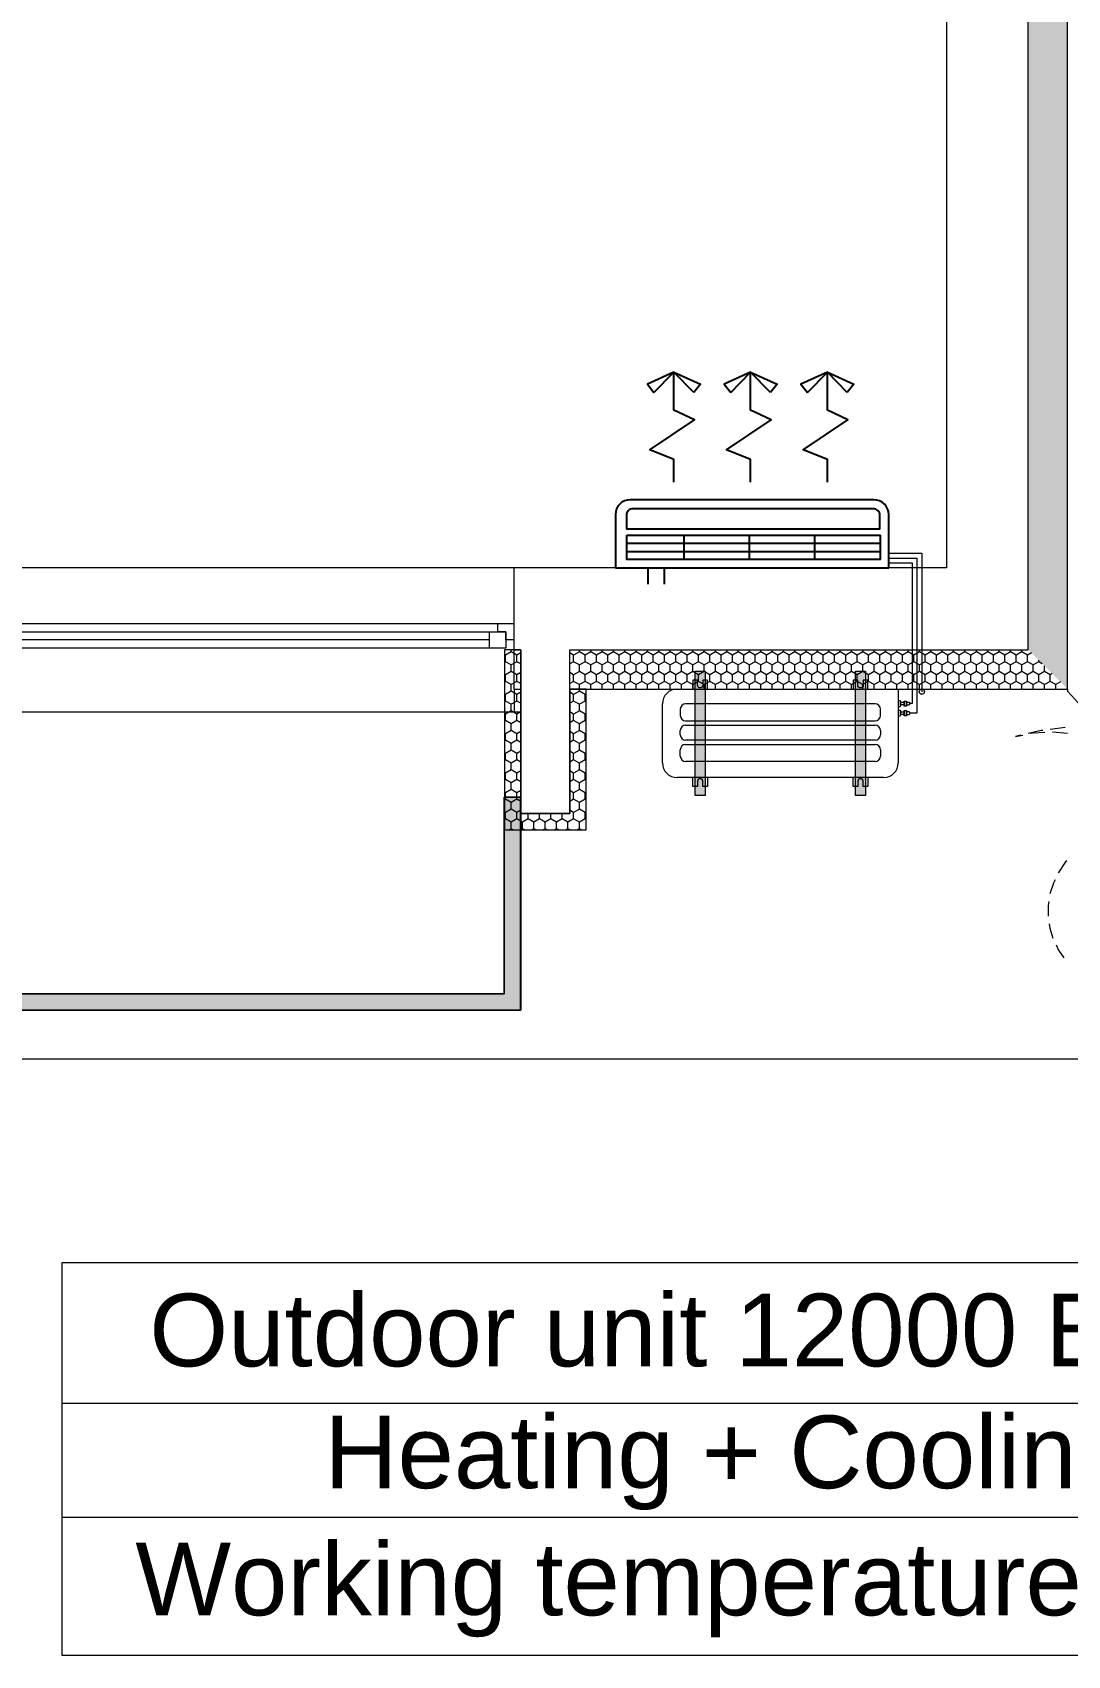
# Model space of a CAD drawing. Header units: millimetres. Extents: x 2773669 to 2919208, y -67651 to -3984.
# Drawn here: x 2832127 to 2835288, y -52278 to -47324 of the extents above; entities that cross this region are included whole.
import ezdxf

# ---------------------------------------------------------------- set-up
doc = ezdxf.new("R2010")
doc.units = ezdxf.units.MM
doc.header["$MEASUREMENT"] = 0
for name, color, linetype in [('0_muret e jashtme', 7, 'Continuous'), ('AIR', 7, 'Continuous'), ('AIR-00', 8, 'Continuous'), ('AIR-03', 30, 'Continuous'), ('PDF2_Kondenzati', 7, 'Continuous'), ('PDF2_Text', 7, 'Continuous')]:
    doc.layers.add(name, color=color, linetype=linetype)
for name, color, linetype, lineweight, true_color in [('0_muret e jashtme_Pen_No__82', 7, 'Continuous', 0, 0xaaaaaa), ('ARCHICAD Windows_Pen_No__82', 7, 'Continuous', 0, 0xaaaaaa), ('Exterior walls_Pen_No__119', 7, 'Continuous', 5, 0xdecbcb), ('Shell - Roof_Pen_No__82', 7, 'Continuous', 0, 0xaaaaaa), ('Structural - Bearing_Pen_No__82', 7, 'Continuous', 0, 0xaaaaaa)]:
    doc.layers.add(name, color=color, linetype=linetype, lineweight=lineweight, true_color=true_color)
for name, color, linetype, lineweight in [('Condensate Pipe', 5, 'Continuous', 5), ('Exterior walls_Pen_No__1', 7, 'Continuous', 5), ('Gas Pipe', 81, 'Continuous', 5), ('Liquid Pipe', 14, 'Continuous', 5), ('Structural - Bearing_Pen_No__1', 7, 'Continuous', 0), ('Structural - Bearing_Pen_No__19', 255, 'Continuous', 0)]:
    doc.layers.add(name, color=color, linetype=linetype, lineweight=lineweight)
doc.layers.add('PDF2_a.drain', color=7, linetype='Continuous', true_color=0x808000)
doc.styles.add('PDF Arial', font='arial.ttf')
pattern_1 = [(90, (2247653.822, -76424.967), (-34.6410162, 0), [20, -40]), (90, (2247636.502, -76394.967), (-34.6410162, 0), [20, -40]), (150, (2247653.822, -76404.967), (17.320508, 30), [20, -40]), (150, (2247619.18, -76404.967), (17.320508, 30), [20, -40]), (210, (2247653.822, -76424.967), (-17.320508, 30), [20, -40]), (210, (2247619.18, -76424.967), (-17.320508, 30), [20, -40])]

# ---------------------------------------------------------------- blocks, each defined once
blk = doc.blocks.new('Wall_6', base_point=(2834918.2, -38858.5))
at = {"layer": '0_muret e jashtme_Pen_No__82', "linetype": 'Continuous', "lineweight": 0, "true_color": 0xaaaaaa}
h = blk.add_hatch(dxfattribs=at)
h.set_pattern_fill('STYROFOAM_SM_INSULATION', color=253, style=0, pattern_type=2)
h.set_pattern_definition(pattern_1)
h.paths.add_polyline_path([(2835288.2, -44109.5), (2835168.2, -44109.5), (2835168.2, -49208.5), (2835288.2, -49328.5)])
at = {"layer": '0_muret e jashtme_Pen_No__82', "color": 253, "linetype": 'Continuous', "lineweight": 0, "true_color": 0xaaaaaa}
blk.add_line((2835168.2, -49208.5), (2835168.2, -44109.5), dxfattribs=at)
at = {"layer": '0_muret e jashtme_Pen_No__82', "color": 253, "linetype": 'Continuous', "lineweight": 0, "true_color": 0xaaaaaa, "flags": 128}
for points in [[(2835288.2, -49328.5), (2835288.2, -44109.5)], [(2834918.2, -44858.5), (2834918.2, -48958.5)]]:
    blk.add_lwpolyline(points, dxfattribs=at)
blk = doc.blocks.new('Window 22_2')
at = {"layer": 'ARCHICAD Windows_Pen_No__82', "color": 253, "linetype": 'Continuous', "lineweight": 0, "true_color": 0xaaaaaa}
for p, q in [((-800, 150), (-800, 220)), ((-800, 220), (800, 220)), ((800, 220), (800, 150)), ((-800, 150), (-800, 30)), ((800, 150), (800, 30)), ((-800, 30), (-800, 0)), ((-800, 0), (-775, 0)), ((-800, 0), (-800, -50)), ((-800, 0), (-800, -50)), ((-775, 25), (-725, 25)), ((-775, -25), (-775, 25)), ((-775, 0), (-775, -25)), ((-725, 25), (725, 25)), ((-725, 25), (-725, -25)), ((-725, 25), (725, 25)), ((-725, 0), (725, 0)), ((725, -25), (725, 25)), ((725, 25), (775, 25)), ((775, 25), (775, -25)), ((775, -25), (775, 0)), ((775, 0), (800, 0)), ((800, 30), (800, 0)), ((800, 0), (800, -50)), ((800, 0), (800, -50)), ((-775, -25), (-750, -25)), ((-725, -25), (-775, -25)), ((-750, -25), (-750, -50)), ((725, -25), (-725, -25)), ((775, -25), (725, -25)), ((750, -50), (750, -25)), ((750, -25), (775, -25)), ((-750, -50), (-800, -50)), ((-800, -50), (-800, -220)), ((750, -50), (-750, -50)), ((800, -50), (750, -50)), ((800, -50), (800, -220)), ((-800, -220), (800, -220))]:
    blk.add_line(p, q, dxfattribs=at)
blk = doc.blocks.new('Wall_7', base_point=(2834918.2, -48958.5))
at = {"layer": '0_muret e jashtme_Pen_No__82', "linetype": 'Continuous', "lineweight": 0, "true_color": 0xaaaaaa}
h = blk.add_hatch(dxfattribs=at)
h.set_pattern_fill('STYROFOAM_SM_INSULATION', color=253, style=0, pattern_type=2)
h.set_pattern_definition(pattern_1)
h.paths.add_polyline_path([(2833598.2, -49208.5), (2833598.2, -49328.5), (2833618.2, -49328.5), (2833618.2, -49208.5)])
h = blk.add_hatch(dxfattribs=at)
h.set_pattern_fill('STYROFOAM_SM_INSULATION', color=253, style=0, pattern_type=2)
h.set_pattern_definition(pattern_1)
h.paths.add_polyline_path([(2833768.2, -49328.5), (2835288.2, -49328.5), (2835168.2, -49208.5), (2833768.2, -49208.5)])
at = {"layer": '0_muret e jashtme_Pen_No__82', "color": 253, "linetype": 'Continuous', "lineweight": 0, "true_color": 0xaaaaaa}
for p, q in [((2833598.2, -49128.5), (2833598.2, -48958.5)), ((2833598.2, -49178.5), (2833598.2, -49128.5)), ((2833598.2, -49208.5), (2833598.2, -49178.5)), ((2833598.2, -49208.5), (2833618.2, -49208.5)), ((2833598.2, -49328.5), (2833598.2, -49208.5)), ((2833618.2, -49208.5), (2833618.2, -49328.5)), ((2833768.2, -49328.5), (2833768.2, -49208.5)), ((2833768.2, -49208.5), (2835168.2, -49208.5))]:
    blk.add_line(p, q, dxfattribs=at)
at = {"layer": '0_muret e jashtme_Pen_No__82', "color": 253, "linetype": 'Continuous', "lineweight": 0, "true_color": 0xaaaaaa, "flags": 128}
for points in [[(2834918.2, -48958.5), (2833598.2, -48958.5)], [(2833598.2, -49328.5), (2833618.2, -49328.5)], [(2833768.2, -49328.5), (2835288.2, -49328.5)]]:
    blk.add_lwpolyline(points, dxfattribs=at)
at = {"layer": 'ARCHICAD Windows_Pen_No__82', "color": 253, "linetype": 'Continuous', "lineweight": 0, "true_color": 0xaaaaaa, "zscale": 1000, "rotation": 180}
blk.add_blockref('Window 22_2', (2832798.2, -49178.5), dxfattribs=at)
blk = doc.blocks.new('Wall_51', base_point=(2833618.2, -48958.5))
at = {"layer": '0_muret e jashtme_Pen_No__82', "color": 253, "linetype": 'Continuous', "lineweight": 0, "true_color": 0xaaaaaa}
for p, q in [((2833618.2, -49208.5), (2833618.2, -49328.5)), ((2833768.2, -49328.5), (2833768.2, -49208.5))]:
    blk.add_line(p, q, dxfattribs=at)
at = {"layer": '0_muret e jashtme_Pen_No__82', "color": 253, "linetype": 'Continuous', "lineweight": 0, "true_color": 0xaaaaaa, "flags": 128}
for points in [[(2833618.2, -49328.5), (2833618.2, -49708.5)], [(2833768.2, -49708.5), (2833768.2, -49328.5)], [(2833768.2, -49708.5), (2833618.2, -49708.5)]]:
    blk.add_lwpolyline(points, dxfattribs=at)
blk = doc.blocks.new('CARRIER-W18-24 (FCD)')
at = {"layer": 'AIR-00'}
for p, q in [((-0.4747, -0.025), (-0.4747, -0.1)), ((-0.2747, -0.025), (-0.2747, -0.1)), ((-0.0747, -0.025), (-0.0747, -0.1)), ((0.1253, -0.025), (0.1253, -0.1)), ((0.3003, -0.05), (-0.4747, -0.05)), ((0.3003, -0.075), (-0.4747, -0.075)), ((0.3003, -0.1), (-0.4747, -0.1))]:
    blk.add_line(p, q, dxfattribs=at)
for points in [[(-0.4747, -0.025), (0.3003, -0.025), (0.3003, -0.1)], [(-0.3125, -0.2615), (-0.3125, -0.3311), (-0.2389, -0.3603), (-0.3755, -0.4524), (-0.3125, -0.4813), (-0.3125, -0.598)], [(-0.0781, -0.2615), (-0.0781, -0.3311), (-0.0045, -0.3603), (-0.1411, -0.4524), (-0.0781, -0.4813), (-0.0781, -0.598)], [(0.1563, -0.2615), (0.1563, -0.3311), (0.2299, -0.3603), (0.0933, -0.4524), (0.1563, -0.4813), (0.1563, -0.598)]]:
    blk.add_lwpolyline(points, dxfattribs=at)
blk.add_lwpolyline([(-0.4529, -0.1805), (0.2812, -0.1805, 0.414214), (0.3016, -0.1601), (0.3016, -0.1193), (-0.4733, -0.1193), (-0.4733, -0.1601, 0.414214)], format="xyb", close=True, dxfattribs=at)
for points in [[(-0.3734, -0.5351), (-0.3125, -0.598), (-0.3933, -0.5612)], [(-0.2516, -0.5351), (-0.3125, -0.598), (-0.2317, -0.5612)], [(-0.139, -0.5351), (-0.0781, -0.598), (-0.1589, -0.5612)], [(-0.0172, -0.5351), (-0.0781, -0.598), (0.0026, -0.5612)], [(0.0953, -0.5351), (0.1563, -0.598), (0.0755, -0.5612)], [(0.2172, -0.5351), (0.1563, -0.598), (0.237, -0.5612)]]:
    blk.add_lwpolyline(points, close=True, dxfattribs=at)
at = {"layer": 'AIR-03'}
for p, q in [((0.185, 0.05), (0.185, 0)), ((0.235, 0.05), (0.235, 0)), ((0.335, 0), (-0.5, 0)), ((-0.5, 0), (-0.5, -0.163))]:
    blk.add_line(p, q, dxfattribs=at)
blk.add_lwpolyline([(-0.5, 0), (-0.5, -0.163, 0.414214), (-0.455, -0.208), (0.29, -0.208, 0.414214), (0.335, -0.163), (0.335, 0)], format="xyb", dxfattribs=at)
blk = doc.blocks.new('NJS12')
at = {"layer": 'Exterior walls_Pen_No__119', "linetype": 'Continuous', "lineweight": 0, "true_color": 0xeee4e4}
for points in [[(-251.9, 55), (-252, -325), (-282.5, -325), (-282.5, 55)], [(237.5, 55), (237.5, -325), (207, -325), (206.9, 55)]]:
    blk.add_hatch(color=254, dxfattribs=at).paths.add_polyline_path(points)
at = {"color": 3, "lineweight": 13}
for p, q in [((-382.5, -225), (-382.5, -45)), ((-337.5, 0), (337.5, 0)), ((337.5, 0), (337.5, -225)), ((292.5, -270), (-337.5, -270))]:
    blk.add_line(p, q, dxfattribs=at)
at = {"color": 3}
for p, q in [((266.9, -45), (-311.8, -45)), ((-328.1, -61.3), (-328.1, -80.8)), ((-311.8, -97.1), (266.9, -97.1)), ((283.2, -80.8), (283.2, -61.3)), ((-328.1, -139.5), (-328.1, -126.5)), ((-311.8, -110.2), (266.9, -110.2)), ((283.2, -126.5), (283.2, -139.5)), ((-328.1, -204.8), (-328.1, -185.2)), ((266.9, -155.8), (-311.8, -155.8)), ((-311.8, -168.9), (266.9, -168.9)), ((283.2, -185.2), (283.2, -204.8)), ((266.9, -221.1), (-311.8, -221.1))]:
    blk.add_line(p, q, dxfattribs=at)
for points in [[(-244.6, 0), (-244.6, 27.1), (-258.9, 27.1), (-258.9, 11.8, -1), (-275.6, 11.8), (-275.6, 27.1), (-289.9, 27.1), (-289.9, 0)], [(244.9, 0), (244.9, 27.1), (230.6, 27.1), (230.6, 11.8, -1), (213.9, 11.8), (213.9, 27.1), (199.6, 27.1), (199.6, 0)], [(337.5, -35), (341, -35, -0.414214), (343.9, -37.9), (343.9, -51.1, -0.414214), (341, -54), (337.5, -54)], [(337.5, -64), (341, -64, -0.414214), (343.9, -66.9), (343.9, -80.1, -0.414214), (341, -83), (337.5, -83)], [(-244.6, -270), (-244.6, -297.2), (-258.9, -297.2), (-258.9, -281.9, 1), (-275.6, -281.9), (-275.6, -297.2), (-289.9, -297.2), (-289.9, -270)], [(244.9, -270), (244.9, -297.2), (230.6, -297.2), (230.6, -281.9, 1), (213.9, -281.9), (213.9, -297.2), (199.6, -297.2), (199.6, -270)]]:
    blk.add_lwpolyline(points, format="xyb", dxfattribs=at)
for points in [[(343.9, -40.4), (355.9, -40.4), (355.9, -48.6), (343.9, -48.6)], [(355.9, -36.6), (362.7, -36.6), (362.7, -52.4), (355.9, -52.4)], [(343.9, -69.4), (355.9, -69.4), (355.9, -77.6), (343.9, -77.6)], [(355.9, -65.6), (362.7, -65.6), (362.7, -81.4), (355.9, -81.4)]]:
    blk.add_lwpolyline(points, close=True, dxfattribs=at)
for points in [[(362.7, -39.6), (368.9, -39.6, -0.414214), (371.7, -42.4), (371.7, -46.6, -0.414214), (368.9, -49.4), (362.7, -49.4)], [(362.7, -68.6), (368.9, -68.6, -0.414214), (371.7, -71.4), (371.7, -75.6, -0.414214), (368.9, -78.4), (362.7, -78.4)]]:
    blk.add_lwpolyline(points, format="xyb", close=True, dxfattribs=at)
at = {"color": 3, "lineweight": 13}
for centre, start, end in [((-337.5, -45), 90, 180), ((-337.5, -225), 180, 270), ((292.5, -225), 270, 0)]:
    blk.add_arc(centre, 45, start, end, dxfattribs=at)
at = {"color": 3}
for centre, start, end in [((-311.8, -61.3), 90, 180), ((266.9, -61.3), 0, 90), ((-311.8, -80.8), 180, 270), ((266.9, -80.8), 270, 360), ((-311.8, -126.5), 90, 180), ((-311.8, -139.5), 180, 270), ((266.9, -126.5), 0, 90), ((266.9, -139.5), 270, 360), ((-311.8, -185.2), 90, 180), ((266.9, -185.2), 0, 90), ((-311.8, -204.8), 180, 270), ((266.9, -204.8), 270, 360)]:
    blk.add_arc(centre, 16.3, start, end, dxfattribs=at)
at = {"layer": 'Exterior walls_Pen_No__1', "color": 7, "linetype": 'Continuous', "lineweight": 5, "flags": 128}
for points in [[(-251.9, 55), (-252, -325), (-282.5, -325), (-282.5, 55)], [(237.5, 55), (237.5, -325), (207, -325), (206.9, 55)]]:
    blk.add_lwpolyline(points, close=True, dxfattribs=at)

msp = doc.modelspace()

# ---------------------------------------------------------------- hatches: boundary and pattern name
at = {"layer": '0_muret e jashtme_Pen_No__82', "linetype": 'Continuous', "lineweight": 0, "true_color": 0xaaaaaa}
h = msp.add_hatch(dxfattribs=at)
h.set_pattern_fill('STYROFOAM_SM_INSULATION', color=253, style=0, pattern_type=2)
h.set_pattern_definition(pattern_1)
h.paths.add_polyline_path([(2833768.17292, -49328.54946), (2833768.17292, -49708.54946), (2833618.17292, -49708.54946), (2833618.17292, -49208.54953), (2833568.17292, -49208.54953), (2833568.17292, -49758.54946), (2833818.17292, -49758.54946), (2833818.17292, -49328.54946)])
at = {"layer": 'Structural - Bearing_Pen_No__19', "linetype": 'Continuous', "lineweight": 0}
msp.add_hatch(color=255, dxfattribs=at).paths.add_polyline_path([(2833617.83417, -50308.54946), (2833617.83417, -49658.54946), (2833567.83417, -49658.54946), (2833567.83417, -50258.54945), (2831217.83417, -50258.54945), (2831217.83417, -49658.54946), (2831168.17292, -49658.54946), (2831168.17292, -50308.54946)])

# ---------------------------------------------------------------- linework, layer by layer
at = {"layer": '0_muret e jashtme_Pen_No__82', "color": 253, "linetype": 'Continuous', "lineweight": 0, "true_color": 0xaaaaaa, "flags": 128}
msp.add_lwpolyline([(2833768.17292, -49328.54946), (2833768.17292, -49708.54946), (2833618.17292, -49708.54946), (2833618.17292, -49208.54953), (2833568.17292, -49208.54953), (2833568.17292, -49758.54946), (2833818.17292, -49758.54946), (2833818.17292, -49328.54946)], close=True, dxfattribs=at)
at = {"layer": 'Condensate Pipe'}
msp.add_lwpolyline([(2834741.95226, -48913.54946), (2834843.12197, -48913.54946), (2834843.12197, -49336.54946)], dxfattribs=at)
msp.add_circle((2834843.12197, -49336.54946), 8, dxfattribs=at)
at = {"layer": 'Gas Pipe'}
msp.add_lwpolyline([(2834741.95226, -48928.54946), (2834828.12197, -48928.54946), (2834828.12197, -49402.00898), (2834805.31899, -49402.00898)], dxfattribs=at)
at = {"layer": 'Liquid Pipe'}
msp.add_lwpolyline([(2834741.95226, -48943.54946), (2834813.12197, -48943.54946), (2834813.12193, -49373.01698), (2834805.31899, -49373.05345)], dxfattribs=at)
at = {"layer": 'PDF2_a.drain', "lineweight": 0}
for points in [[(2835145.22616, -49469.48679), (2835129.26747, -49473.2195), (2835151.17685, -49468.91877)], [(2835212.30672, -49454.55596), (2835207.16748, -49455.23217), (2835167.6765, -49464.34755)], [(2835219.06887, -49460.64189), (2835183.09421, -49462.67054), (2835173.6272, -49464.50985)], [(2835280.46922, -49445.62991), (2835235.02755, -49451.58061)], [(2835287.50186, -49463.69839), (2835242.06019, -49459.93863)], [(2835285.60846, -49852.38696), (2835282.36262, -49856.11966), (2835260.99422, -49887.95588), (2835259.91228, -49890.28206)], [(2835249.90429, -49910.86606), (2835244.76505, -49920.98224), (2835234.48658, -49953.87335)], [(2835230.69977, -49976.45894), (2835228.53588, -49989.36113), (2835228.53588, -50022.08995)], [(2835231.78172, -50044.72964), (2835233.94561, -50058.44329), (2835243.68311, -50088.84593)], [(2835253.42061, -50109.61926), (2835260.99422, -50125.38861), (2835276.68242, -50148.89385)]]:
    msp.add_lwpolyline(points, dxfattribs=at)
at = {"layer": 'PDF2_Kondenzati', "lineweight": 0}
msp.add_lwpolyline([(2832217.96001, -51078.53879), (2836701.48608, -51078.53879), (2836701.48608, -52278.30372), (2832217.96001, -52278.30372)], close=True, dxfattribs=at)
for points in [[(2832217.96001, -51508.1608), (2836701.48608, -51508.1608)], [(2832217.96001, -51855.71784), (2836701.48608, -51855.71784)]]:
    msp.add_lwpolyline(points, dxfattribs=at)
at = {"layer": 'Shell - Roof_Pen_No__82', "color": 253, "linetype": 'Continuous', "lineweight": 0, "true_color": 0xaaaaaa}
for p, q in [((2833618.17292, -49258.54946), (2833618.17292, -50308.54946)), ((2833618.17292, -50308.54946), (2831168.17292, -50308.54946))]:
    msp.add_line(p, q, dxfattribs=at)
at = {"layer": 'Structural - Bearing_Pen_No__1', "color": 7, "linetype": 'Continuous', "lineweight": 0, "flags": 128}
msp.add_lwpolyline([(2833617.83417, -50308.54946), (2833617.83417, -49658.54946), (2833567.83417, -49658.54946), (2833567.83417, -50258.54945), (2831217.83417, -50258.54945), (2831217.83417, -49658.54946), (2831168.17292, -49658.54946), (2831168.17292, -50308.54946)], close=True, dxfattribs=at)
at = {"layer": 'Structural - Bearing_Pen_No__82', "color": 253, "linetype": 'Continuous', "lineweight": 0, "true_color": 0xaaaaaa, "flags": 128}
for points in [[(2835282.33959, -49328.54946), (2835288.17292, -49328.54946), (2835288.17292, -49334.9131), (2836318.17292, -50458.54946), (2829088.17292, -50458.54946), (2829088.17292, -49328.54946), (2829517.35346, -49328.54946), (2829517.35346, -49398.54946), (2830317.35346, -49398.54946), (2830317.35346, -49328.54946), (2831018.17292, -49328.54946), (2831018.17292, -49708.54946), (2831168.17292, -49708.54946), (2831168.17292, -50308.54946), (2833618.17292, -50308.54946), (2833618.17292, -49708.54946), (2833768.17292, -49708.54946), (2833768.17292, -49328.54946)], [(2831217.83417, -49658.54946), (2831217.83417, -50258.54945), (2833567.83417, -50258.54945), (2833567.83417, -49658.54946), (2833617.83417, -49658.54946), (2833617.83417, -50308.54946), (2833618.17292, -50308.54946), (2833618.17292, -49398.54946), (2832018.17292, -49398.54946), (2832018.17292, -49328.54946), (2831168.17292, -49328.54946), (2831168.17292, -49658.54946)]]:
    msp.add_lwpolyline(points, close=True, dxfattribs=at)

# ---------------------------------------------------------------- block references
at = {"layer": '0_muret e jashtme', "color": 7, "lineweight": 0}
for name, p in [('Wall_6', (2834918.17293, -38858.54946)), ('Wall_7', (2834918.17292, -48958.54946)), ('Wall_51', (2833618.17292, -48958.54946))]:
    msp.add_blockref(name, p, dxfattribs=at)
at = {"layer": 'AIR', "xscale": 999.5108336315826, "yscale": 999.5108336315826, "zscale": 999.5108336315826, "rotation": 180}
msp.add_blockref('CARRIER-W18-24 (FCD)', (2834242.19684, -48958.54946), dxfattribs=at)
at = {"layer": 'Liquid Pipe', "lineweight": 13}
msp.add_blockref('NJS12', (2834433.58555, -49328.513), dxfattribs=at)

# ---------------------------------------------------------------- texts
at = {"layer": 'PDF2_Text', "char_height": 221.6325204, "attachment_point": 7, "style": 'PDF Arial'}
for s, insert in [('Outdoor unit 12000 BTU', (2832484.03311, -51398.81042)), ('Heating + Cooling', (2833018.33446, -51834.4314)), ('Working temperature : -20°C', (2832441.28465, -52222.38655))]:
    msp.add_mtext(s, dxfattribs=dict(at, insert=insert))

doc.saveas('drawing.dxf')
